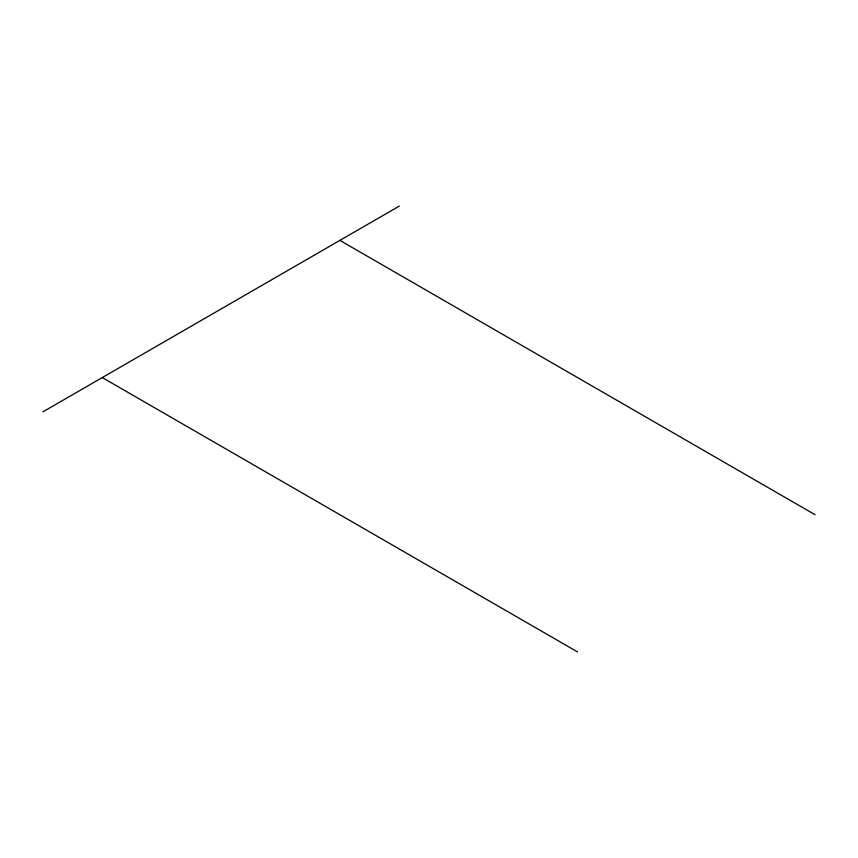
<?xml version="1.0" encoding="UTF-8"?>
<svg xmlns="http://www.w3.org/2000/svg" width="858" height="858" viewBox="0 0 858 858"><rect width="100%" height="100%" fill="white"/><g stroke="black" fill="none" stroke-linecap="round" stroke-linejoin="round"><path stroke-width="1.29" d="M42.9 411.851L399.302 206.092M339.897 240.379L815.1 514.736M102.295 377.563L577.498 651.908"/></g></svg>
